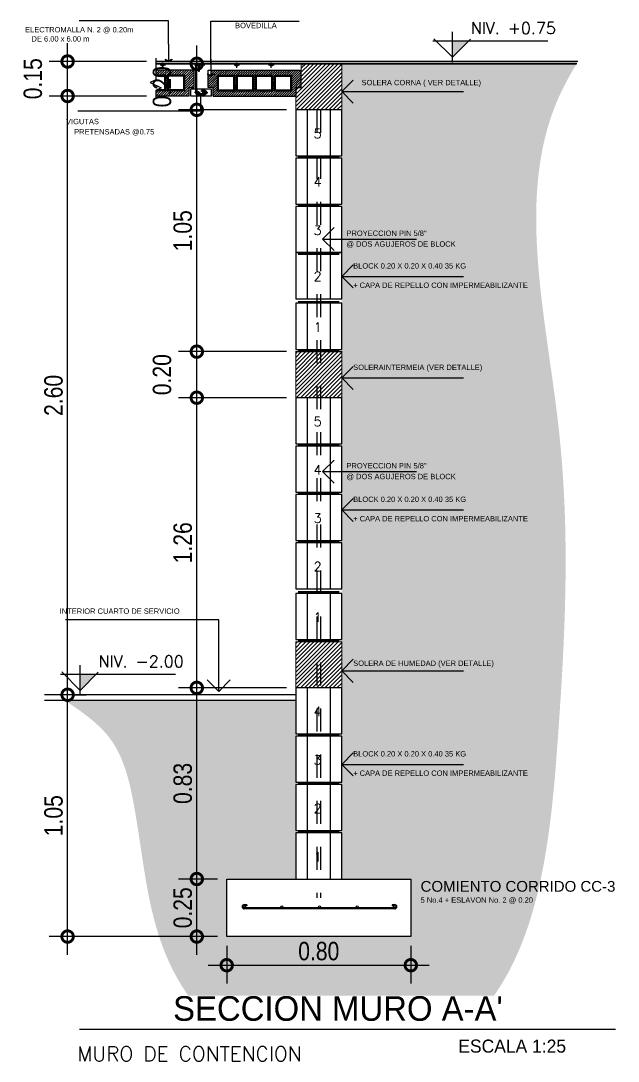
# Model space of a CAD drawing. Header units: inches. Extents: x -9 to 337, y -247 to 209.
# Drawn here: x 142.466 to 145.062, y -55.603 to -51.085 of the extents above; entities that cross this region are included whole.
import ezdxf
from ezdxf.enums import TextEntityAlignment as Align

# ---------------------------------------------------------------- set-up
doc = ezdxf.new("R2010")
doc.units = ezdxf.units.IN
doc.header["$MEASUREMENT"] = 0
doc.header["$PDMODE"] = 34
for name, pattern in [('CENTER2', [1.125, 0.75, -0.125, 0.125, -0.125]), ('DASHED2', [0.375, 0.25, -0.125]), ('HIDDEN', [0.375, 0.25, -0.125])]:
    doc.linetypes.add(name, pattern=pattern)
for name, color, linetype in [('A_COTAS', 1, 'Continuous'), ('ANNOBJ', 2, 'Continuous'), ('CAJETIN', 5, 'DASHED2'), ('CM_CORTE', 2, 'Continuous'), ('CM_COTAS', 1, 'Continuous'), ('COLUMNAS', 1, 'Continuous'), ('COTAS', 1, 'Continuous'), ('DETALLE1', 1, 'Continuous'), ('FLECHAS', 1, 'Continuous'), ('mobiliario', 1, 'Continuous'), ('SECTION', 5, 'Continuous'), ('Textos', 2, 'Continuous'), ('VIGAS', 6, 'CENTER2')]:
    doc.layers.add(name, color=color, linetype=linetype)
doc.styles.add('ARIAL', font='arial.ttf', dxfattribs={"height": 0.14})
doc.styles.add('ML', font='ARIALN.TTF')
doc.styles.add('NT_20', font='romans.shx', dxfattribs={"height": 0.0403})
doc.styles.add('NT_25', font='romans.shx', dxfattribs={"height": 0.0509})
doc.styles.get("Standard").update_dxf_attribs({"font": 'arial.ttf'})
doc.dimstyles.new('DD_20 G', dxfattribs={"dimtxt": 0.08, "dimasz": 0.1, "dimexe": 0.08, "dimexo": 0.04, "dimgap": 0.02, "dimtad": 1, "dimzin": 0, "dimdsep": 46, "dimtxsty": 'ML', "dimblk": 'DOTSMALL', "dimcen": 0.09, "dimdle": 0.08, "dimclrd": 1, "dimclre": 1, "dimclrt": 2, "dimadec": 0, "dimazin": 0, "dimtfac": 1, "dimtofl": 0, "dimtmove": 2, "dimatfit": 3, "dimldrblk": 'OPEN90', "dimfxl": 1, "dimtolj": 1, "dimtzin": 0, "dimarcsym": 0})

# ---------------------------------------------------------------- blocks, each defined once
blk = doc.blocks.new('ZA_ARRW0')
for p, q in [((-1, 0), (0, 0)), ((-0.144, 0.188), (-0.05, 0)), ((-0.144, 0.188), (-0.097, 0.188)), ((-0.05, 0), (-0.144, -0.188)), ((-0.097, 0.188), (-0.003, 0)), ((-0.003, 0), (-0.097, -0.188)), ((-0.144, -0.188), (-0.097, -0.188))]:
    blk.add_line(p, q)
for points in [[(-0.144, 0.188), (-0.05, 0), (-0.097, 0.188), (-0.003, 0)], [(-0.144, -0.188), (-0.05, 0), (-0.097, -0.188), (-0.003, 0)]]:
    blk.add_solid(points)
blk = doc.blocks.new('ENIV 25')
at = {"linetype": 'Continuous'}
blk.add_hatch(color=256, dxfattribs=at).paths.add_polyline_path([(0.0703, 0.0703), (0, 0.0703), (0, 0)])
for p, q in [((0, -0.0216), (0, 0.1096)), ((-0.0857, 0.0703), (0.4143, 0.0703)), ((-0.08, 0.08), (0, 0)), ((0.0786, 0.0786), (0, 0))]:
    blk.add_line(p, q, dxfattribs=at)
at = {"color": 0, "style": 'NT_25', "flags": 4}
blk.add_attdef('ENIV_25', (0.0794, 0.1006), '', height=0.0509, dxfattribs=at)
blk = doc.blocks.new('_DotSmall')
at = {"color": 0, "linetype": 'ByBlock', "const_width": 0.5}
blk.add_lwpolyline([(-0.0625, 0, 1), (0.0625, 0, 1)], format="xyb", close=True, dxfattribs=at)
blk = doc.blocks.new('_Open90')
at = {"color": 0, "linetype": 'ByBlock', "lineweight": -2}
for p, q in [((-0.5, 0.5), (0, 0)), ((0, 0), (-1, 0)), ((0, 0), (-0.5, -0.5))]:
    blk.add_line(p, q, dxfattribs=at)
blk = doc.blocks.new('*D323')
at = {"color": 1, "lineweight": -2, "transparency": 16777216}
for p, q in [((143.231, -55.1415), (143.231, -54.7315)), ((143.321, -54.8115), (143.151, -54.8115)), ((143.321, -55.0615), (143.151, -55.0615))]:
    blk.add_line(p, q, dxfattribs=at)
at = {"layer": 'DEFPOINTS', "color": 0, "transparency": 16777216}
for p in [(143.231, -54.8115), (143.361, -54.8115), (143.361, -55.0615)]:
    blk.add_point(p, dxfattribs=at)
at = {"color": 1, "lineweight": -2, "transparency": 16777216, "xscale": 0.1, "yscale": 0.1, "zscale": 0.1}
for p, rotation in [((143.231, -54.8115), 90), ((143.231, -55.0615), 270)]:
    blk.add_blockref('_DotSmall', p, dxfattribs=dict(at, rotation=rotation))
at = {"color": 2, "transparency": 16777216, "insert": (143.1702, -54.9365), "char_height": 0.08, "attachment_point": 5, "rotation": 90, "style": 'ML'}
blk.add_mtext('\\A1;0.25', dxfattribs=at)
blk = doc.blocks.new('*D324')
at = {"color": 1, "lineweight": -2, "transparency": 16777216}
for p, q in [((143.231, -54.8915), (143.231, -53.9015)), ((143.621, -53.9815), (143.151, -53.9815)), ((143.321, -54.8115), (143.151, -54.8115))]:
    blk.add_line(p, q, dxfattribs=at)
at = {"layer": 'DEFPOINTS', "color": 0, "transparency": 16777216}
for p in [(143.231, -53.9815), (143.661, -53.9815), (143.361, -54.8115)]:
    blk.add_point(p, dxfattribs=at)
at = {"color": 1, "lineweight": -2, "transparency": 16777216, "xscale": 0.1, "yscale": 0.1, "zscale": 0.1}
for p, rotation in [((143.231, -53.9815), 90), ((143.231, -54.8115), 270)]:
    blk.add_blockref('_DotSmall', p, dxfattribs=dict(at, rotation=rotation))
at = {"color": 2, "transparency": 16777216, "insert": (143.1702, -54.3965), "char_height": 0.08, "attachment_point": 5, "rotation": 90, "style": 'ML'}
blk.add_mtext('\\A1;0.83', dxfattribs=at)
blk = doc.blocks.new('*D325')
at = {"color": 1, "lineweight": -2, "transparency": 16777216}
for p, q in [((143.231, -54.0615), (143.231, -52.6415)), ((143.621, -52.7215), (143.151, -52.7215)), ((143.621, -53.9815), (143.151, -53.9815))]:
    blk.add_line(p, q, dxfattribs=at)
at = {"layer": 'DEFPOINTS', "color": 0, "transparency": 16777216}
for p in [(143.231, -52.7215), (143.661, -52.7215), (143.661, -53.9815)]:
    blk.add_point(p, dxfattribs=at)
at = {"color": 1, "lineweight": -2, "transparency": 16777216, "xscale": 0.1, "yscale": 0.1, "zscale": 0.1}
for p, rotation in [((143.231, -52.7215), 90), ((143.231, -53.9815), 270)]:
    blk.add_blockref('_DotSmall', p, dxfattribs=dict(at, rotation=rotation))
at = {"color": 2, "transparency": 16777216, "insert": (143.1702, -53.3515), "char_height": 0.08, "attachment_point": 5, "rotation": 90, "style": 'ML'}
blk.add_mtext('\\A1;1.26', dxfattribs=at)
blk = doc.blocks.new('*D326')
at = {"color": 1, "lineweight": -2, "transparency": 16777216}
for p, q in [((143.231, -52.8015), (143.231, -52.4415)), ((143.621, -52.5215), (143.151, -52.5215)), ((143.621, -52.7215), (143.151, -52.7215))]:
    blk.add_line(p, q, dxfattribs=at)
at = {"layer": 'DEFPOINTS', "color": 0, "transparency": 16777216}
for p in [(143.231, -52.5215), (143.661, -52.5215), (143.661, -52.7215)]:
    blk.add_point(p, dxfattribs=at)
at = {"color": 1, "lineweight": -2, "transparency": 16777216, "xscale": 0.1, "yscale": 0.1, "zscale": 0.1}
for p, rotation in [((143.231, -52.5215), 90), ((143.231, -52.7215), 270)]:
    blk.add_blockref('_DotSmall', p, dxfattribs=dict(at, rotation=rotation))
at = {"color": 2, "transparency": 16777216, "insert": (143.0802, -52.6215), "char_height": 0.08, "attachment_point": 5, "rotation": 90, "style": 'ML'}
blk.add_mtext('\\A1;0.20', dxfattribs=at)
blk = doc.blocks.new('*D327')
at = {"color": 1, "lineweight": -2, "transparency": 16777216}
for p, q in [((143.231, -52.6015), (143.231, -51.3915)), ((143.621, -51.4715), (143.151, -51.4715)), ((143.621, -52.5215), (143.151, -52.5215))]:
    blk.add_line(p, q, dxfattribs=at)
at = {"layer": 'DEFPOINTS', "color": 0, "transparency": 16777216}
for p in [(143.231, -51.4715), (143.661, -51.4715), (143.661, -52.5215)]:
    blk.add_point(p, dxfattribs=at)
at = {"color": 1, "lineweight": -2, "transparency": 16777216, "xscale": 0.1, "yscale": 0.1, "zscale": 0.1}
for p, rotation in [((143.231, -51.4715), 90), ((143.231, -52.5215), 270)]:
    blk.add_blockref('_DotSmall', p, dxfattribs=dict(at, rotation=rotation))
at = {"color": 2, "transparency": 16777216, "insert": (143.1702, -51.9965), "char_height": 0.08, "attachment_point": 5, "rotation": 90, "style": 'ML'}
blk.add_mtext('\\A1;1.05', dxfattribs=at)
blk = doc.blocks.new('*D328')
at = {"color": 1, "lineweight": -2, "transparency": 16777216}
for p, q in [((143.231, -51.5515), (143.231, -51.1915)), ((143.6449, -51.2715), (143.151, -51.2715)), ((143.621, -51.4715), (143.151, -51.4715))]:
    blk.add_line(p, q, dxfattribs=at)
at = {"layer": 'DEFPOINTS', "color": 0, "transparency": 16777216}
for p in [(143.231, -51.2715), (143.6849, -51.2715), (143.661, -51.4715)]:
    blk.add_point(p, dxfattribs=at)
at = {"color": 1, "lineweight": -2, "transparency": 16777216, "xscale": 0.1, "yscale": 0.1, "zscale": 0.1}
for p, rotation in [((143.231, -51.2715), 90), ((143.231, -51.4715), 270)]:
    blk.add_blockref('_DotSmall', p, dxfattribs=dict(at, rotation=rotation))
at = {"color": 2, "transparency": 16777216, "insert": (143.0802, -51.3715), "char_height": 0.08, "attachment_point": 5, "rotation": 90, "style": 'ML'}
blk.add_mtext('\\A1;0.20', dxfattribs=at)
blk = doc.blocks.new('*D329')
at = {"color": 1, "lineweight": -2, "transparency": 16777216}
for p, q in [((142.6696, -55.1415), (142.6696, -53.9315)), ((142.6989, -54.0115), (142.7496, -54.0115)), ((143.321, -55.0615), (142.5896, -55.0615))]:
    blk.add_line(p, q, dxfattribs=at)
at = {"layer": 'DEFPOINTS', "color": 0, "transparency": 16777216}
for p in [(142.6589, -54.0115), (142.6696, -54.0115), (143.361, -55.0615)]:
    blk.add_point(p, dxfattribs=at)
at = {"color": 1, "lineweight": -2, "transparency": 16777216, "xscale": 0.1, "yscale": 0.1, "zscale": 0.1}
for p, rotation in [((142.6696, -54.0115), 90), ((142.6696, -55.0615), 270)]:
    blk.add_blockref('_DotSmall', p, dxfattribs=dict(at, rotation=rotation))
at = {"color": 2, "transparency": 16777216, "insert": (142.6087, -54.5365), "char_height": 0.08, "attachment_point": 5, "rotation": 90, "style": 'ML'}
blk.add_mtext('\\A1;1.05', dxfattribs=at)
blk = doc.blocks.new('*D330')
at = {"color": 1, "lineweight": -2, "transparency": 16777216}
for p, q in [((142.6696, -54.0915), (142.6696, -51.3315)), ((143.0127, -51.4115), (142.5896, -51.4115)), ((142.6989, -54.0115), (142.7496, -54.0115))]:
    blk.add_line(p, q, dxfattribs=at)
at = {"layer": 'DEFPOINTS', "color": 0, "transparency": 16777216}
for p in [(142.6696, -51.4115), (143.0527, -51.4115), (142.6589, -54.0115)]:
    blk.add_point(p, dxfattribs=at)
at = {"color": 1, "lineweight": -2, "transparency": 16777216, "xscale": 0.1, "yscale": 0.1, "zscale": 0.1}
for p, rotation in [((142.6696, -51.4115), 90), ((142.6696, -54.0115), 270)]:
    blk.add_blockref('_DotSmall', p, dxfattribs=dict(at, rotation=rotation))
at = {"color": 2, "transparency": 16777216, "insert": (142.6087, -52.7115), "char_height": 0.08, "attachment_point": 5, "rotation": 90, "style": 'ML'}
blk.add_mtext('\\A1;2.60', dxfattribs=at)
blk = doc.blocks.new('*D331')
at = {"color": 1, "lineweight": -2, "transparency": 16777216}
for p, q in [((142.6696, -51.4915), (142.6696, -51.1815)), ((143.0124, -51.2615), (142.5896, -51.2615)), ((143.0127, -51.4115), (142.5896, -51.4115))]:
    blk.add_line(p, q, dxfattribs=at)
at = {"layer": 'DEFPOINTS', "color": 0, "transparency": 16777216}
for p in [(142.6696, -51.2615), (143.0524, -51.2615), (143.0527, -51.4115)]:
    blk.add_point(p, dxfattribs=at)
at = {"color": 1, "lineweight": -2, "transparency": 16777216, "xscale": 0.1, "yscale": 0.1, "zscale": 0.1}
for p, rotation in [((142.6696, -51.2615), 90), ((142.6696, -51.4115), 270)]:
    blk.add_blockref('_DotSmall', p, dxfattribs=dict(at, rotation=rotation))
at = {"color": 2, "transparency": 16777216, "insert": (142.5187, -51.3365), "char_height": 0.08, "attachment_point": 5, "rotation": 90, "style": 'ML'}
blk.add_mtext('\\A1;0.15', dxfattribs=at)
blk = doc.blocks.new('*D333')
at = {"color": 1, "lineweight": -2, "transparency": 16777216}
for p, q in [((143.361, -55.1015), (143.361, -55.2659)), ((144.161, -55.1015), (144.161, -55.2659)), ((143.281, -55.1859), (144.241, -55.1859))]:
    blk.add_line(p, q, dxfattribs=at)
at = {"layer": 'DEFPOINTS', "color": 0, "transparency": 16777216}
for p in [(143.361, -55.0615), (144.161, -55.0615), (144.161, -55.1859)]:
    blk.add_point(p, dxfattribs=at)
at = {"color": 1, "lineweight": -2, "transparency": 16777216, "xscale": 0.1, "yscale": 0.1, "zscale": 0.1, "rotation": 180}
blk.add_blockref('_DotSmall', (143.361, -55.1859), dxfattribs=at)
at = {"color": 1, "lineweight": -2, "transparency": 16777216, "xscale": 0.1, "yscale": 0.1, "zscale": 0.1}
blk.add_blockref('_DotSmall', (144.161, -55.1859), dxfattribs=at)
at = {"color": 2, "transparency": 16777216, "insert": (143.761, -55.125), "char_height": 0.08, "attachment_point": 5, "style": 'ML'}
blk.add_mtext('\\A1;0.80', dxfattribs=at)

msp = doc.modelspace()

# ---------------------------------------------------------------- hatches: boundary and pattern name
at = {"transparency": 33554610}
h = msp.add_hatch(dxfattribs=at)
h.set_pattern_fill('EARTH', color=8, scale=0.3)
h.set_pattern_definition([(0, (37.337525, 21.91412), (0.075, 0.075), [0.075, -0.075]), (0, (37.337525, 21.94224), (0.075, 0.075), [0.075, -0.075]), (0, (37.337525, 21.97037), (0.075, 0.075), [0.075, -0.075]), (90, (37.3469, 21.97974), (-0.075, 0.075), [0.075, -0.075]), (90, (37.375025, 21.97974), (-0.075, 0.075), [0.075, -0.075]), (90, (37.40315, 21.97974), (-0.075, 0.075), [0.075, -0.075])])
h.paths.add_polyline_path([(143.1831, -54.5251), (143.1831, -54.2675), (143.0182, -54.2675), (143.0182, -54.5251)], flags=24)
h.paths.add_polyline_path([(144.1959, -54.9291), (144.6995, -54.9291), (144.6995, -54.8832), (144.1959, -54.8832)], flags=24)
h.paths.add_polyline_path([(144.1915, -54.8796), (145.0622, -54.8796), (145.0622, -54.8072), (144.1915, -54.8072)], flags=9)
h.paths.add_polyline_path([(143.9047, -54.37), (144.6758, -54.37), (144.6758, -54.3338), (143.9047, -54.3338)], flags=24)
h.paths.add_polyline_path([(143.9047, -53.2649), (144.6758, -53.2649), (144.6758, -53.2288), (143.9047, -53.2288)], flags=24)
h.paths.add_polyline_path([(143.9047, -52.2512), (144.6758, -52.2512), (144.6758, -52.215), (143.9047, -52.215)], flags=24)
h.paths.add_polyline_path([(143.8738, -53.0898), (144.3637, -53.0898), (144.3637, -53.0439), (143.8738, -53.0439)], flags=24)
h.paths.add_polyline_path([(143.8754, -53.035), (144.2446, -53.035), (144.2446, -52.9988), (143.8754, -52.9988)], flags=24)
h.paths.add_polyline_path([(143.8738, -52.0803), (144.3637, -52.0803), (144.3637, -52.0344), (143.8738, -52.0344)], flags=24)
h.paths.add_polyline_path([(143.8754, -52.0255), (144.2446, -52.0255), (144.2446, -51.9893), (143.8754, -51.9893)], flags=24)
h.paths.add_polyline_path([(143.9047, -54.2859), (144.4073, -54.2859), (144.4073, -54.2497), (143.9047, -54.2497)], flags=24)
h.paths.add_polyline_path([(143.9047, -53.1809), (144.4073, -53.1809), (144.4073, -53.1447), (143.9047, -53.1447)], flags=24)
h.paths.add_polyline_path([(143.9047, -52.1671), (144.4073, -52.1671), (144.4073, -52.1309), (143.9047, -52.1309)], flags=24)
h.paths.add_polyline_path([(143.9031, -53.9008), (144.5299, -53.9008), (144.5299, -53.855), (143.9031, -53.855)], flags=24)
h.paths.add_polyline_path([(143.9031, -52.6156), (144.4793, -52.6156), (144.4793, -52.5698), (143.9031, -52.5698)], flags=24)
h.paths.add_polyline_path([(143.9393, -51.3793), (144.4739, -51.3793), (144.4739, -51.3334), (143.9393, -51.3334)], flags=24)
h.paths.add_polyline_path([(143.1944, -55.3187), (144.5216, -55.3187), (144.5252, -55.3137), (144.5402, -55.2917), (144.5546, -55.2693), (144.5684, -55.2464), (144.5816, -55.223), (144.5943, -55.1992), (144.6064, -55.175), (144.6181, -55.1503), (144.6292, -55.1253), (144.6398, -55.0999), (144.65, -55.0741), (144.6596, -55.048), (144.6689, -55.0216), (144.6777, -54.9948), (144.686, -54.9678), (144.694, -54.9404), (144.7015, -54.9128), (144.7087, -54.885), (144.7155, -54.8569), (144.7219, -54.8286), (144.728, -54.8001), (144.7338, -54.7714), (144.7393, -54.7425), (144.7444, -54.7135), (144.7493, -54.6843), (144.7539, -54.6551), (144.7582, -54.6257), (144.7623, -54.5962), (144.7661, -54.5666), (144.7698, -54.537), (144.7732, -54.5073), (144.7764, -54.4776), (144.7795, -54.4479), (144.7824, -54.4182), (144.7851, -54.3885), (144.7878, -54.3589), (144.7902, -54.3293), (144.7926, -54.2997), (144.7949, -54.2703), (144.7971, -54.2409), (144.7992, -54.2116), (144.8013, -54.1825), (144.8033, -54.1535), (144.8053, -54.1247), (144.8073, -54.096), (144.8092, -54.0674), (144.8111, -54.039), (144.8129, -54.0106), (144.8146, -53.9824), (144.8163, -53.9543), (144.8179, -53.9264), (144.8195, -53.8985), (144.821, -53.8707), (144.8224, -53.843), (144.8238, -53.8154), (144.8251, -53.7878), (144.8263, -53.7604), (144.8274, -53.733), (144.8284, -53.7057), (144.8294, -53.6785), (144.8303, -53.6513), (144.8311, -53.6242), (144.8317, -53.5971), (144.8323, -53.5701), (144.8328, -53.5431), (144.8332, -53.5161), (144.8335, -53.4892), (144.8337, -53.4623), (144.8337, -53.4354), (144.8337, -53.4086), (144.8335, -53.3817), (144.8333, -53.3549), (144.8329, -53.328), (144.8323, -53.3012), (144.8317, -53.2743), (144.8309, -53.2474), (144.83, -53.2206), (144.829, -53.1937), (144.8278, -53.1667), (144.8265, -53.1398), (144.825, -53.1128), (144.8234, -53.0857), (144.8217, -53.0586), (144.8198, -53.0315), (144.8177, -53.0043), (144.8155, -52.977), (144.8131, -52.9497), (144.8106, -52.9223), (144.8079, -52.8949), (144.805, -52.8673), (144.802, -52.8397), (144.7988, -52.812), (144.7954, -52.7842), (144.7919, -52.7563), (144.7883, -52.7283), (144.7845, -52.7003), (144.7807, -52.6722), (144.7768, -52.6441), (144.7728, -52.6159), (144.7688, -52.5876), (144.7648, -52.5594), (144.7608, -52.5311), (144.7568, -52.5027), (144.7528, -52.4744), (144.7489, -52.446), (144.745, -52.4176), (144.7412, -52.3893), (144.7376, -52.3609), (144.734, -52.3325), (144.7306, -52.3042), (144.7273, -52.2758), (144.7242, -52.2475), (144.7212, -52.2193), (144.7185, -52.191), (144.716, -52.1628), (144.7137, -52.1347), (144.7117, -52.1066), (144.7099, -52.0786), (144.7085, -52.0506), (144.7073, -52.0228), (144.7065, -51.995), (144.706, -51.9673), (144.7059, -51.9396), (144.7061, -51.9121), (144.7067, -51.8847), (144.7078, -51.8574), (144.7092, -51.8302), (144.7112, -51.8031), (144.7135, -51.7762), (144.7164, -51.7493), (144.7197, -51.7227), (144.7236, -51.6961), (144.7279, -51.6697), (144.7329, -51.6435), (144.7384, -51.6175), (144.7444, -51.5916), (144.7511, -51.5658), (144.7584, -51.5403), (144.7663, -51.5149), (144.7748, -51.4898), (144.7841, -51.4648), (144.794, -51.44), (144.8046, -51.4155), (144.8159, -51.3911), (144.8279, -51.367), (144.8404, -51.343), (144.8535, -51.3192), (144.8671, -51.2955), (144.8811, -51.272), (143.861, -51.272), (143.861, -54.8115), (144.161, -54.8115), (144.161, -55.0615), (143.361, -55.0615), (143.361, -54.8115), (143.661, -54.8115), (143.661, -54.6115), (143.661, -54.6015), (143.661, -54.6015), (143.661, -54.4015), (143.661, -54.3915), (143.661, -54.3915), (143.661, -54.1915), (143.661, -54.1815), (143.661, -54.1815), (143.661, -54.0365), (142.6589, -54.0365), (142.6823, -54.0524), (142.7056, -54.0684), (142.7285, -54.0846), (142.7508, -54.1013), (142.7725, -54.1184), (142.7933, -54.1362), (142.8131, -54.1547), (142.8316, -54.1742), (142.8488, -54.1946), (142.8644, -54.2162), (142.8785, -54.2388), (142.8911, -54.2625), (142.9025, -54.2871), (142.9126, -54.3124), (142.9217, -54.3385), (142.9298, -54.3651), (142.9371, -54.3922), (142.9437, -54.4197), (142.9496, -54.4475), (142.9551, -54.4754), (142.9602, -54.5033), (142.965, -54.5313), (142.9696, -54.5592), (142.974, -54.587), (142.9783, -54.6148), (142.9825, -54.6425), (142.9867, -54.6701), (142.9908, -54.6976), (142.9949, -54.7251), (142.9992, -54.7524), (143.0035, -54.7797), (143.008, -54.8069), (143.0127, -54.8339), (143.0176, -54.8608), (143.0228, -54.8876), (143.0283, -54.9143), (143.0342, -54.9408), (143.0405, -54.9672), (143.0473, -54.9934), (143.0545, -55.0195), (143.0622, -55.0454), (143.0706, -55.0711), (143.0795, -55.0967), (143.0891, -55.122), (143.0994, -55.1472), (143.1104, -55.1722), (143.1222, -55.197), (143.1348, -55.2215), (143.1482, -55.2459), (143.1624, -55.2699), (143.1774, -55.2935), (143.193, -55.3169)])
h = msp.add_hatch(dxfattribs=at)
h.set_pattern_fill('ANSI31', color=8, scale=0.1)
h.set_pattern_definition([(45, (37.337525, 24.424117), (-0.0088388348, 0.0088388348), [])])
h.paths.add_polyline_path([(143.6849, -51.2715), (143.6849, -51.374), (143.661, -51.374), (143.661, -51.4715), (143.861, -51.4715), (143.861, -51.2715)])
h = msp.add_hatch(dxfattribs=at)
h.set_pattern_fill('ANSI31', color=8, scale=0.1)
h.set_pattern_definition([(45, (37.337525, 23.174117), (-0.0088388348, 0.0088388348), [])])
h.paths.add_polyline_path([(143.861, -52.5215), (143.661, -52.5215), (143.661, -52.7215), (143.861, -52.7215)])
h = msp.add_hatch(dxfattribs=at)
h.set_pattern_fill('ANSI31', color=8, scale=0.1)
h.set_pattern_definition([(45, (37.337525, 21.914117), (-0.0088388348, 0.0088388348), [])])
h.paths.add_polyline_path([(143.661, -53.9815), (143.861, -53.9815), (143.861, -53.7815), (143.661, -53.7815)])
at = {"layer": 'VIGAS', "linetype": 'ByBlock'}
h = msp.add_hatch(dxfattribs=at)
h.set_pattern_fill('_USER,_O', color=1, scale=0.007094, angle=45, pattern_type=0)
h.set_pattern_definition([(45, (51.0891326, -52.848562), (-0.0050162345, 0.0050162345), [])])
h.paths.add_polyline_path([(143.6624, -51.374), (143.6849, -51.374), (143.6849, -51.299), (143.2923, -51.299), (143.2923, -51.322), (143.3064, -51.315), (143.3064, -51.3185), (143.2923, -51.3255), (143.2799, -51.3194), (143.2799, -51.374), (143.3024, -51.374), (143.3024, -51.4115), (143.6624, -51.4115)])
h.paths.add_polyline_path([(143.4862, -51.389), (143.4862, -51.3215), (143.5612, -51.3215), (143.5612, -51.389)], flags=16)
h.paths.add_polyline_path([(143.4907, -51.3845), (143.4907, -51.326), (143.5567, -51.326), (143.5567, -51.3845)], flags=0)
h.paths.add_polyline_path([(143.4787, -51.389), (143.4037, -51.389), (143.4037, -51.3215), (143.4787, -51.3215)], flags=16)
h.paths.add_polyline_path([(143.4742, -51.3845), (143.4082, -51.3845), (143.4082, -51.326), (143.4742, -51.326)], flags=0)
h.paths.add_polyline_path([(143.5687, -51.389), (143.5687, -51.3215), (143.6437, -51.3215), (143.6437, -51.389)], flags=16)
h.paths.add_polyline_path([(143.5732, -51.3845), (143.5732, -51.326), (143.6392, -51.326), (143.6392, -51.3845)], flags=0)
h.paths.add_polyline_path([(143.3962, -51.389), (143.3212, -51.389), (143.3212, -51.3215), (143.3962, -51.3215)], flags=16)
h.paths.add_polyline_path([(143.3917, -51.3845), (143.3257, -51.3845), (143.3257, -51.326), (143.3917, -51.326)], flags=0)

# ---------------------------------------------------------------- linework, layer by layer
at = {"color": 8, "linetype": 'HIDDEN', "ltscale": 0.1}
for p, q in [((143.7532, -51.4715), (143.7532, -54.8936)), ((143.7688, -51.4715), (143.7688, -54.8936))]:
    msp.add_line(p, q, dxfattribs=at)
at = {"color": 5}
for p, q in [((143.661, -54.0115), (142.5686, -54.0115)), ((143.661, -54.0365), (142.5686, -54.0365))]:
    msp.add_line(p, q, dxfattribs=at)
at = {"color": 2}
msp.add_line((142.7208, -55.4632), (145.05, -55.4635), dxfattribs=at)
at = {"const_width": 0.01}
for points in [[(143.671, -51.6765), (143.851, -51.6765)], [(143.671, -51.8865), (143.851, -51.8865)], [(143.671, -52.0965), (143.851, -52.0965)], [(143.671, -52.3065), (143.851, -52.3065)], [(143.671, -52.5165), (143.851, -52.5165)], [(143.671, -52.9265), (143.851, -52.9265)], [(143.671, -53.1365), (143.851, -53.1365)], [(143.671, -53.3465), (143.851, -53.3465)], [(143.671, -53.5665), (143.851, -53.5665)], [(143.671, -53.7765), (143.851, -53.7765)], [(143.671, -54.1865), (143.851, -54.1865)], [(143.671, -54.3965), (143.851, -54.3965)], [(143.671, -54.6065), (143.851, -54.6065)]]:
    msp.add_lwpolyline(points, dxfattribs=at)
at = {"color": 5}
msp.add_lwpolyline([(143.361, -54.8115), (144.161, -54.8115), (144.161, -55.0615), (143.361, -55.0615)], close=True, dxfattribs=at)
at = {"layer": 'ANNOBJ'}
for p, q in [((143.0524, -51.2475), (143.0524, -51.3407)), ((143.0524, -51.3407), (143.0289, -51.3524)), ((143.0289, -51.3524), (143.0758, -51.3758)), ((143.0758, -51.3758), (143.0524, -51.3876)), ((143.0524, -51.3876), (143.0524, -51.4251))]:
    msp.add_line(p, q, dxfattribs=at)
at = {"layer": 'CM_CORTE', "color": 5, "linetype": 'Continuous', "const_width": 0.005}
for points in [[(143.6849, -51.2715), (143.6849, -51.374), (143.661, -51.374), (143.661, -51.4715), (143.861, -51.4715), (143.861, -51.2715)], [(143.661, -52.5215), (143.661, -52.7215), (143.861, -52.7215), (143.861, -52.5215)], [(143.661, -53.7815), (143.661, -53.9815), (143.861, -53.9815), (143.861, -53.7815)]]:
    msp.add_lwpolyline(points, close=True, dxfattribs=at)
at = {"layer": 'CM_CORTE', "color": 3, "linetype": 'Continuous'}
for points in [[(143.661, -51.4715), (143.661, -51.6715), (143.861, -51.6715), (143.861, -51.4715)], [(143.661, -51.6815), (143.661, -51.8815), (143.861, -51.8815), (143.861, -51.6815)], [(143.661, -51.8915), (143.661, -52.0915), (143.861, -52.0915), (143.861, -51.8915)], [(143.661, -52.0915), (143.661, -52.2915), (143.861, -52.2915), (143.861, -52.0915)], [(143.661, -52.3115), (143.661, -52.5115), (143.861, -52.5115), (143.861, -52.3115)], [(143.661, -52.7215), (143.661, -52.9215), (143.861, -52.9215), (143.861, -52.7215)], [(143.661, -52.9315), (143.661, -53.1315), (143.861, -53.1315), (143.861, -52.9315)], [(143.661, -53.1415), (143.661, -53.3415), (143.861, -53.3415), (143.861, -53.1415)], [(143.661, -53.3515), (143.661, -53.5515), (143.861, -53.5515), (143.861, -53.3515)], [(143.661, -53.5715), (143.661, -53.7715), (143.861, -53.7715), (143.861, -53.5715)], [(143.661, -53.9815), (143.661, -54.1815), (143.861, -54.1815), (143.861, -53.9815)], [(143.661, -54.1915), (143.661, -54.3915), (143.861, -54.3915), (143.861, -54.1915)], [(143.661, -54.4015), (143.661, -54.6015), (143.861, -54.6015), (143.861, -54.4015)], [(143.661, -54.6115), (143.661, -54.8115), (143.861, -54.8115), (143.861, -54.6115)]]:
    msp.add_lwpolyline(points, close=True, dxfattribs=at)
at = {"layer": 'CM_COTAS', "color": 8, "linetype": 'Continuous'}
for p, q in [((143.711, -51.4715), (143.711, -51.6715)), ((143.811, -51.4715), (143.811, -51.6715)), ((143.711, -51.6815), (143.711, -51.8815)), ((143.811, -51.6815), (143.811, -51.8815)), ((143.711, -51.8915), (143.711, -52.0915)), ((143.811, -51.8915), (143.811, -52.0915)), ((143.711, -52.0915), (143.711, -52.2915)), ((143.811, -52.0915), (143.811, -52.2915)), ((143.711, -52.3115), (143.711, -52.5115)), ((143.811, -52.3115), (143.811, -52.5115)), ((143.711, -52.7215), (143.711, -52.9215)), ((143.811, -52.7215), (143.811, -52.9215)), ((143.711, -52.9315), (143.711, -53.1315)), ((143.811, -52.9315), (143.811, -53.1315)), ((143.711, -53.1415), (143.711, -53.3415)), ((143.811, -53.1415), (143.811, -53.3415)), ((143.711, -53.3515), (143.711, -53.5515)), ((143.811, -53.3515), (143.811, -53.5515)), ((143.711, -53.5715), (143.711, -53.7715)), ((143.811, -53.5715), (143.811, -53.7715)), ((143.711, -53.9815), (143.711, -54.1815)), ((143.811, -53.9815), (143.811, -54.1815)), ((143.711, -54.1915), (143.711, -54.3915)), ((143.811, -54.1915), (143.811, -54.3915)), ((143.711, -54.4015), (143.711, -54.6015)), ((143.811, -54.4015), (143.811, -54.6015)), ((143.711, -54.6115), (143.711, -54.8115)), ((143.811, -54.6115), (143.811, -54.8115))]:
    msp.add_line(p, q, dxfattribs=at)
at = {"layer": 'COLUMNAS'}
for p, q in [((143.4485, -54.923), (143.4373, -54.923)), ((143.4485, -54.9276), (143.4373, -54.9276)), ((143.4485, -54.923), (143.4485, -54.9276)), ((144.091, -54.923), (144.0799, -54.923)), ((144.0799, -54.923), (144.0799, -54.9276)), ((144.091, -54.9276), (144.0799, -54.9276)), ((144.091, -54.9369), (143.4373, -54.9369)), ((144.091, -54.9415), (143.4373, -54.9415))]:
    msp.add_line(p, q, dxfattribs=at)
at = {"layer": 'COLUMNAS', "color": 2}
for centre in [(143.4373, -54.9322), (143.6007, -54.9322), (143.7642, -54.9322), (143.9276, -54.9322), (144.091, -54.9322)]:
    msp.add_circle(centre, 0.00464, dxfattribs=at)
at = {"layer": 'COLUMNAS'}
for centre, start, end in [((143.4373, -54.9322), 90, 270), ((144.091, -54.9322), 270, 90)]:
    msp.add_arc(centre, 0.00929, start, end, dxfattribs=at)
at = {"layer": 'COTAS', "color": 1}
msp.add_line((143.2488, -51.4771), (142.7145, -51.4771), dxfattribs=at)
at = {"layer": 'DETALLE1', "color": 6}
for p, q in [((144.8875, -51.2615), (143.0524, -51.2615)), ((143.2199, -51.299), (143.0524, -51.299)), ((143.2199, -51.374), (143.2199, -51.299)), ((143.2799, -51.374), (143.2799, -51.299)), ((143.2799, -51.299), (143.6849, -51.299)), ((143.6849, -51.374), (143.6849, -51.299)), ((143.2069, -51.374), (143.2199, -51.361)), ((143.1974, -51.374), (143.2199, -51.374)), ((143.1974, -51.4115), (143.1974, -51.374)), ((143.2175, -51.374), (143.2199, -51.3716)), ((143.3024, -51.374), (143.2799, -51.374)), ((143.3024, -51.4115), (143.3024, -51.374)), ((143.6624, -51.374), (143.6849, -51.374)), ((143.6624, -51.4115), (143.6624, -51.374))]:
    msp.add_line(p, q, dxfattribs=at)
at = {"layer": 'DETALLE1'}
for p, q in [((143.0524, -51.269), (144.8829, -51.269)), ((143.0833, -51.2893), (143.0833, -51.2653)), ((143.2333, -51.2893), (143.2333, -51.2653)), ((143.2541, -51.2893), (143.2541, -51.2653)), ((143.4048, -51.2893), (143.4048, -51.2653)), ((143.5548, -51.2893), (143.5548, -51.2653)), ((143.0953, -51.2773), (143.0713, -51.2773)), ((143.2453, -51.2773), (143.2213, -51.2773)), ((143.2661, -51.2773), (143.2421, -51.2773)), ((143.4168, -51.2773), (143.3928, -51.2773)), ((143.5668, -51.2773), (143.5428, -51.2773)), ((143.2453, -51.3961), (143.2213, -51.3961)), ((143.2333, -51.4081), (143.2333, -51.3841)), ((143.2545, -51.3961), (143.2785, -51.3961)), ((143.2665, -51.4081), (143.2665, -51.3841))]:
    msp.add_line(p, q, dxfattribs=at)
at = {"layer": 'DETALLE1', "color": 2}
for p, q in [((143.0524, -51.272), (144.8811, -51.272)), ((143.2251, -51.2773), (143.2251, -51.3961)), ((143.2386, -51.2773), (143.2386, -51.3047)), ((143.1082, -51.3845), (143.1082, -51.326)), ((143.3917, -51.3845), (143.3917, -51.326)), ((143.4742, -51.3845), (143.4742, -51.326)), ((143.5567, -51.3845), (143.5567, -51.326)), ((143.6392, -51.3845), (143.6392, -51.326)), ((143.0917, -51.3845), (143.0584, -51.3845)), ((143.1742, -51.3845), (143.1082, -51.3845)), ((143.2665, -51.4014), (143.2333, -51.4014)), ((143.2518, -51.3909), (143.2518, -51.3879)), ((143.2518, -51.3909), (143.2665, -51.3909)), ((143.3257, -51.3845), (143.3917, -51.3845)), ((143.4082, -51.3845), (143.4742, -51.3845)), ((143.4907, -51.3845), (143.5567, -51.3845)), ((143.5732, -51.3845), (143.6392, -51.3845))]:
    msp.add_line(p, q, dxfattribs=at)
at = {"layer": 'DETALLE1', "color": 1}
for p, q in [((143.0524, -51.3164), (143.0698, -51.299)), ((143.0524, -51.3058), (143.0592, -51.299)), ((143.0579, -51.3215), (143.0804, -51.299)), ((143.0685, -51.3215), (143.091, -51.299)), ((143.0791, -51.3215), (143.1016, -51.299)), ((143.0897, -51.3215), (143.1122, -51.299)), ((143.0962, -51.3257), (143.1228, -51.299)), ((143.1109, -51.3215), (143.1334, -51.299)), ((143.1215, -51.3215), (143.144, -51.299)), ((143.1321, -51.3215), (143.1546, -51.299)), ((143.1427, -51.3215), (143.1652, -51.299)), ((143.1533, -51.3215), (143.1758, -51.299)), ((143.1639, -51.3215), (143.1864, -51.299)), ((143.1745, -51.3215), (143.197, -51.299)), ((143.1787, -51.3386), (143.2183, -51.299)), ((143.1787, -51.328), (143.2076, -51.299)), ((143.1787, -51.3492), (143.2199, -51.308)), ((143.1787, -51.3598), (143.2199, -51.3186)), ((143.2281, -51.2773), (143.2281, -51.3961)), ((143.2416, -51.3047), (143.2386, -51.3047)), ((143.2416, -51.2773), (143.2416, -51.3047)), ((143.0917, -51.326), (143.0524, -51.326)), ((143.0917, -51.3845), (143.0917, -51.326)), ((143.0962, -51.3363), (143.1037, -51.3288)), ((143.0962, -51.3469), (143.1037, -51.3394)), ((143.0962, -51.3575), (143.1037, -51.35)), ((143.0962, -51.3681), (143.1037, -51.3606)), ((143.1037, -51.389), (143.1037, -51.3215)), ((143.1742, -51.326), (143.1082, -51.326)), ((143.1588, -51.4115), (143.2199, -51.3504)), ((143.1742, -51.3845), (143.1742, -51.326)), ((143.1787, -51.3704), (143.2199, -51.3292)), ((143.1787, -51.381), (143.2199, -51.3398)), ((143.3257, -51.3845), (143.3257, -51.326)), ((143.3257, -51.326), (143.3917, -51.326)), ((143.3962, -51.389), (143.3962, -51.3215)), ((143.4082, -51.3845), (143.4082, -51.326)), ((143.4082, -51.326), (143.4742, -51.326)), ((143.4787, -51.389), (143.4787, -51.3215)), ((143.4907, -51.3845), (143.4907, -51.326)), ((143.4907, -51.326), (143.5567, -51.326)), ((143.5612, -51.389), (143.5612, -51.3215)), ((143.5732, -51.3845), (143.5732, -51.326)), ((143.5732, -51.326), (143.6392, -51.326)), ((143.6437, -51.389), (143.6437, -51.3215)), ((143.0524, -51.3901), (143.0574, -51.385)), ((143.0962, -51.389), (143.0524, -51.389)), ((143.0524, -51.4013), (143.0646, -51.389)), ((143.0524, -51.4007), (143.054, -51.399)), ((143.0527, -51.4115), (143.0752, -51.389)), ((143.0633, -51.4115), (143.0858, -51.389)), ((143.0739, -51.4115), (143.1037, -51.3818)), ((143.0845, -51.4115), (143.107, -51.389)), ((143.0951, -51.4115), (143.1176, -51.389)), ((143.0962, -51.3787), (143.1037, -51.3712)), ((143.1787, -51.389), (143.1037, -51.389)), ((143.1058, -51.4115), (143.1283, -51.389)), ((143.1164, -51.4115), (143.1389, -51.389)), ((143.127, -51.4115), (143.1495, -51.389)), ((143.1376, -51.4115), (143.1601, -51.389)), ((143.1482, -51.4115), (143.1707, -51.389)), ((143.1694, -51.4115), (143.1974, -51.3835)), ((143.18, -51.4115), (143.1974, -51.3941)), ((143.1906, -51.4115), (143.1974, -51.4047)), ((143.2333, -51.4044), (143.2665, -51.4044)), ((143.2665, -51.3879), (143.2518, -51.3879)), ((143.3212, -51.389), (143.3962, -51.389)), ((143.4037, -51.389), (143.4787, -51.389)), ((143.4862, -51.389), (143.5612, -51.389)), ((143.5687, -51.389), (143.6437, -51.389))]:
    msp.add_line(p, q, dxfattribs=at)
at = {"layer": 'DETALLE1', "color": 3}
for p, q in [((143.0962, -51.3215), (143.0524, -51.3215)), ((143.0962, -51.389), (143.0962, -51.3215)), ((143.1787, -51.3215), (143.1037, -51.3215)), ((143.1787, -51.389), (143.1787, -51.3215)), ((143.3212, -51.389), (143.3212, -51.3215)), ((143.3212, -51.3215), (143.3962, -51.3215)), ((143.4037, -51.389), (143.4037, -51.3215)), ((143.4037, -51.3215), (143.4787, -51.3215)), ((143.4862, -51.389), (143.4862, -51.3215)), ((143.4862, -51.3215), (143.5612, -51.3215)), ((143.5687, -51.389), (143.5687, -51.3215)), ((143.5687, -51.3215), (143.6437, -51.3215)), ((143.2251, -51.3815), (143.2049, -51.3815))]:
    msp.add_line(p, q, dxfattribs=at)
at = {"layer": 'DETALLE1', "color": 4}
for p, q in [((143.1974, -51.4115), (143.0524, -51.4115)), ((143.3024, -51.4115), (143.6624, -51.4115))]:
    msp.add_line(p, q, dxfattribs=at)
at = {"layer": 'DETALLE1', "color": 5}
for p, q in [((143.2049, -51.4115), (143.2049, -51.3815)), ((143.2949, -51.4115), (143.2049, -51.4115)), ((143.2949, -51.3815), (143.2288, -51.3815)), ((143.2949, -51.4115), (143.2949, -51.3815))]:
    msp.add_line(p, q, dxfattribs=at)
at = {"layer": 'DETALLE1', "color": 3}
for centre in [(143.0833, -51.2773), (143.2333, -51.2773), (143.2541, -51.2773), (143.4048, -51.2773), (143.5548, -51.2773), (143.2333, -51.3961), (143.2665, -51.3961)]:
    msp.add_circle(centre, 0.00525, dxfattribs=at)
at = {"layer": 'DETALLE1', "color": 2}
for centre, start, end in [((143.2333, -51.2773), 140.4788, 180), ((143.2333, -51.2773), 0, 39.5212), ((143.6983, -51.2773), 140.4788, 180), ((143.2333, -51.3961), 180, 270)]:
    msp.add_arc(centre, 0.00825, start, end, dxfattribs=at)
at = {"layer": 'DETALLE1', "color": 1}
msp.add_arc((143.2665, -51.3961), 0.00825, 270, 90, dxfattribs=at)
at = {"layer": 'FLECHAS'}
for p, q in [((143.1081, -51.0849), (142.7204, -51.0849)), ((143.1081, -51.187), (143.1081, -51.0849)), ((143.2923, -51.2657), (143.2923, -51.0869)), ((143.2923, -51.0869), (143.6759, -51.0869))]:
    msp.add_line(p, q, dxfattribs=at)
at = {"layer": 'SECTION'}
msp.add_line((143.6937, -51.2615), (143.6937, -51.2615), dxfattribs=at)

# ---------------------------------------------------------------- block references
at = {"layer": 'A_COTAS', "color": 3}
ref = msp.add_blockref('ENIV 25', (144.3417, -51.2426), dxfattribs=at)
ref.add_attrib('ENIV_25', 'NIV. +0.75', (144.4211, -51.1421), dxfattribs={"layer": '0', "color": 4, "height": 0.0509, "style": 'NT_25'})
ref = msp.add_blockref('ENIV 25', (142.7243, -53.9926), dxfattribs=at)
ref.add_attrib('ENIV_25', 'NIV. -2.00', (142.8038, -53.8921), dxfattribs={"layer": '0', "color": 4, "height": 0.0509, "style": 'NT_25'})
at = {"layer": 'FLECHAS', "yscale": 0.07500000018751572, "zscale": 0.07500000018751572}
for p, xscale, rotation in [((143.1081, -51.262), -0.07500000018751572, 90), ((143.2923, -51.3258), 0.07500000018751572, 270), ((143.2488, -51.4021), -0.07500000018751572, 270)]:
    msp.add_blockref('ZA_ARRW0', p, dxfattribs=dict(at, xscale=xscale, rotation=rotation))

# ---------------------------------------------------------------- texts
at = {"layer": 'CAJETIN', "color": 1, "insert": (143.8443, -55.3746), "char_height": 0.106867, "attachment_point": 5, "style": 'ARIAL'}
msp.add_mtext("{\\fBankGothic Lt BT|b0|i0|c0|p34;\\C3;SECCION MURO A-A'}", dxfattribs=at)
at = {"layer": 'CAJETIN', "color": 2, "insert": (144.3674, -55.5088), "char_height": 0.056763, "width": 3.551236, "attachment_point": 1, "style": 'ARIAL'}
msp.add_mtext('{\\fBankGothic Lt BT|b0|i0|c0|p34;ESCALA 1:25}', dxfattribs=at)
at = {"layer": 'CM_COTAS', "color": 4, "linetype": 'Continuous', "style": 'NT_20'}
for s, p in [('5', (143.7388, -51.5949)), ('4', (143.7388, -51.8049)), ('3', (143.7388, -52.0149)), ('2', (143.7388, -52.2149)), ('1', (143.7388, -52.4349)), ('5', (143.7388, -52.8449)), ('4', (143.7388, -53.0549)), ('3', (143.7388, -53.2649)), ('2', (143.7388, -53.4749)), ('1', (143.7388, -53.6949)), ('4', (143.7388, -54.1049)), ('3', (143.7388, -54.3149)), ('2', (143.7388, -54.5249)), ('1', (143.7388, -54.7349))]:
    msp.add_text(s, height=0.0403, dxfattribs=at).set_placement(p)
at = {"layer": 'mobiliario', "color": 2}
for s, height, p in [('BOVEDILLA', 0.02331, (143.3975, -51.1169)), ('ELECTROMALLA N. 2 @ 0.20m ', 0.023309, (142.4848, -51.1352)), ('DE 6.00 x 6.00 m', 0.023309, (142.5128, -51.175)), ('SOLERA CORNA ( VER DETALLE)', 0.023309, (143.9469, -51.3648)), ('VIGUTAS ', 0.02331, (142.6627, -51.5339)), ('PROYECCION PIN 5/8" ', 0.023309, (143.8814, -52.019)), ('@ DOS AGUJEROS DE BLOCK', 0.023309, (143.8814, -52.0658)), ('BLOCK 0.20 X 0.20 X 0.40 35 KG', 0.023309, (143.9107, -52.1607)), ('+ CAPA DE REPELLO CON IMPERMEABILIZANTE', 0.023309, (143.9107, -52.2448)), ('SOLERAINTERMEIA (VER DETALLE)', 0.023309, (143.9107, -52.6011)), ('PROYECCION PIN 5/8" ', 0.023309, (143.8814, -53.0286)), ('@ DOS AGUJEROS DE BLOCK', 0.023309, (143.8814, -53.0753)), ('BLOCK 0.20 X 0.20 X 0.40 35 KG', 0.023309, (143.9107, -53.1744)), ('+ CAPA DE REPELLO CON IMPERMEABILIZANTE', 0.023309, (143.9107, -53.2585)), ('INTERIOR CUARTO DE SERVICIO', 0.023309, (142.6355, -53.66)), ('SOLERA DE HUMEDAD (VER DETALLE)', 0.023309, (143.9107, -53.8863)), ('BLOCK 0.20 X 0.20 X 0.40 35 KG', 0.023309, (143.9107, -54.2795)), ('+ CAPA DE REPELLO CON IMPERMEABILIZANTE', 0.023309, (143.9107, -54.3636)), ('COMIENTO CORRIDO CC-3', 0.046618, (144.2035, -54.8667)), ('5 No.4 + ESLAVON No. 2 @ 0.20', 0.023309, (144.2035, -54.9146))]:
    msp.add_text(s, height=height, dxfattribs=at).set_placement(p)
msp.add_text('PRETENSADAS @0.75', height=0.023309, dxfattribs=at).set_placement((143.046, -51.5784), align=Align.RIGHT)
at = {"layer": 'Textos', "color": 1, "style": 'NT_25'}
msp.add_text('MURO DE CONTENCION', height=0.06394, dxfattribs=at).set_placement((142.7111, -55.6026))

# ---------------------------------------------------------------- dimensions: what is measured, and where the dimension line sits
for base, p1, p2, picture, middle in [((142.6696, -51.2615), (143.0527, -51.4115), (143.0524, -51.2615), '*D331', (142.5187, -51.3365)), ((143.231, -51.2715), (143.661, -51.4715), (143.6849, -51.2715), '*D328', (143.0802, -51.3715)), ((142.6696, -51.4115), (142.6589, -54.0115), (143.0527, -51.4115), '*D330', (142.6087, -52.7115)), ((143.231, -51.4715), (143.661, -52.5215), (143.661, -51.4715), '*D327', (143.1702, -51.9965)), ((143.231, -52.5215), (143.661, -52.7215), (143.661, -52.5215), '*D326', (143.0802, -52.6215)), ((143.231, -52.7215), (143.661, -53.9815), (143.661, -52.7215), '*D325', (143.1702, -53.3515)), ((142.6696, -54.0115), (143.361, -55.0615), (142.6589, -54.0115), '*D329', (142.6087, -54.5365)), ((143.231, -53.9815), (143.361, -54.8115), (143.661, -53.9815), '*D324', (143.1702, -54.3965)), ((143.231, -54.8115), (143.361, -55.0615), (143.361, -54.8115), '*D323', (143.1702, -54.9365))]:
    dim = msp.add_linear_dim(base=base, p1=p1, p2=p2, angle=90, dimstyle='DD_20 G')
    dim.commit()
    dim.dimension.update_dxf_attribs({"geometry": picture, "text_midpoint": middle})
dim = msp.add_linear_dim(base=(144.161, -55.1859), p1=(143.361, -55.0615), p2=(144.161, -55.0615), dimstyle='DD_20 G')
dim.commit()
dim.dimension.update_dxf_attribs({"geometry": '*D333', "text_midpoint": (143.761, -55.125)})

# ---------------------------------------------------------------- leaders
at = {"color": 1}
for points in [[(143.861, -51.3924), (144.3894, -51.3924)], [(143.7775, -52.033), (144.1863, -52.033)], [(143.861, -52.195), (144.3894, -52.195)], [(143.861, -52.6354), (144.3894, -52.6354)], [(143.7775, -53.0426), (144.1863, -53.0426)], [(143.861, -53.2087), (144.3894, -53.2087)], [(143.3267, -53.9967), (143.3267, -53.6863), (142.6606, -53.6863)], [(143.861, -53.9075), (144.3894, -53.9075)], [(143.861, -54.3138), (144.3894, -54.3138)]]:
    msp.add_leader(points, dimstyle='DD_20 G', dxfattribs=at)

doc.saveas('drawing.dxf')
